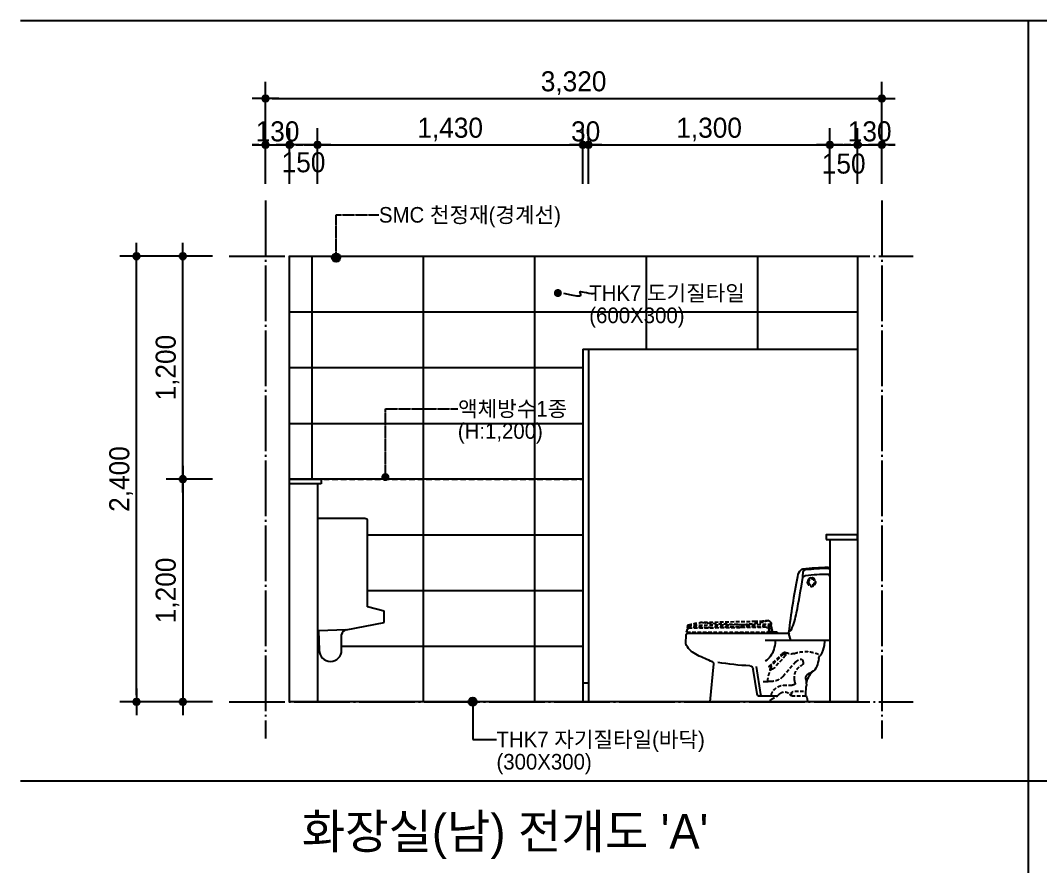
# Model space of a CAD drawing. Header units: millimetres. Extents: x 555 to 100215, y 750 to 17024.
# Drawn here: x 555 to 6051, y 5389 to 9947 of the extents above; entities that cross this region are included whole.
import ezdxf
from ezdxf.enums import TextEntityAlignment as Align

# ---------------------------------------------------------------- set-up
doc = ezdxf.new("R2010")
doc.units = ezdxf.units.MM
doc.set_wipeout_variables(frame=1)
for name, pattern in [('0711_main_plan$0$0711_main_plan$0$main_plan$1$y-Landschaft$0$_$0$20120628_xref - Gammel$0$3_H-GL_F1_U3 - Default$0${ Curtain }', [0]), ('CEN', [35, 30, -2, 1, -2]), ('HID', [2.3, 1.5, -0.8]), ('HIDDEN', [9.525, 6.35, -3.175])]:
    doc.linetypes.add(name, pattern=pattern)
for name, color, linetype in [('$ZCDB_AUDIT_GENERATED_600D18', 7, 'Continuous'), ('4A.TEC TEXT', 7, 'Continuous'), ('4A.TEC TEXT 2', 3, 'Continuous'), ('4A.TEC 해치 1', 9, 'Continuous'), ('6', 6, 'Continuous'), ('8ETC', 8, 'Continuous'), ('A-PIXT-6', 6, 'Continuous'), ('CEN', 1, 'CEN'), ('ELE', 7, 'Continuous'), ('SY', 1, 'Continuous'), ('WAL', 3, 'Continuous'), ('WID', 4, 'Continuous')]:
    doc.layers.add(name, color=color, linetype=linetype)
doc.styles.add('나눔고딕', font='')
doc.styles.add('돋움', font='')
doc.styles.get('나눔고딕').set_extended_font_data('Dotum')
doc.styles.get('돋움').set_extended_font_data('Dotum')
doc.dimstyles.new('DIM_600(외부치수)', dxfattribs={"dimscale": 400, "dimtxt": 3.3, "dimasz": 1, "dimexe": 2, "dimexo": 2, "dimgap": 1, "dimtad": 1, "dimdec": 0, "dimdsep": 46, "dimlunit": 6, "dimtxsty": '나눔고딕', "dimblk1": 'DIMDOT', "dimblk2": 'DIMDOT', "dimsah": 1, "dimcen": 2.5, "dimdle": 1.5, "dimclrd": 8, "dimclre": 8, "dimclrt": 3, "dimadec": 0, "dimazin": 0, "dimtfac": 1, "dimtdec": 0, "dimtix": 1, "dimtmove": 2, "dimatfit": 3, "dimldrblk": 'DIMDOT', "dimfxl": 1, "dimtvp": 1, "dimtolj": 1, "dimtzin": 0, "dimarcsym": 0})

# ---------------------------------------------------------------- blocks, each defined once
blk = doc.blocks.new('DIMDOT')
at = {"color": 0}
blk.add_line((-2, 0), (2, 0), dxfattribs=at)
for radius in [0.5, 0.25]:
    blk.add_circle((0, 0), radius, dxfattribs=at)
blk = doc.blocks.new('*D245')
at = {"layer": '$ZCDB_AUDIT_GENERATED_600D18', "color": 8, "lineweight": -2, "transparency": 16777216}
for p, q in [((1875.2, 9066.4, 0), (1875.2, 9366.4, 0)), ((2005.2, 9066.4, 0), (2005.2, 9366.4, 0)), ((1839.2, 9276.4, 0), (1803.2, 9276.4, 0)), ((1875.2, 9276.4, 0), (2005.2, 9276.4, 0)), ((2041.2, 9276.4, 0), (2077.2, 9276.4, 0))]:
    blk.add_line(p, q, dxfattribs=at)
at = {"layer": 'Defpoints', "color": 0, "transparency": 16777216}
for p in [(2005.2, 9276.4, 0), (1875.2, 8976.4, 0), (2005.2, 8976.4, 0)]:
    blk.add_point(p, dxfattribs=at)
at = {"layer": '$ZCDB_AUDIT_GENERATED_600D18', "color": 8, "lineweight": -2, "transparency": 16777216, "xscale": 36, "yscale": 36, "zscale": 36}
blk.add_blockref('DIMDOT', (1875.2, 9276.4, 0), dxfattribs=at)
at = {"layer": '$ZCDB_AUDIT_GENERATED_600D18', "color": 8, "lineweight": -2, "transparency": 16777216, "xscale": 36, "yscale": 36, "zscale": 36, "rotation": 180}
blk.add_blockref('DIMDOT', (2005.2, 9276.4, 0), dxfattribs=at)
at = {"layer": '$ZCDB_AUDIT_GENERATED_600D18', "color": 3, "transparency": 16777216, "insert": (1940.2, 9348.5, 0), "char_height": 108, "attachment_point": 5, "style": '나눔고딕'}
blk.add_mtext('\\A1;130', dxfattribs=at)
blk = doc.blocks.new('*D246')
at = {"layer": '$ZCDB_AUDIT_GENERATED_600D18', "color": 8, "lineweight": -2, "transparency": 16777216}
for p, q in [((1875.2, 9066.4), (1875.2, 9616.4)), ((5195.2, 9066.4), (5195.2, 9616.4)), ((1911.2, 9526.4), (5159.2, 9526.4))]:
    blk.add_line(p, q, dxfattribs=at)
at = {"layer": 'Defpoints', "color": 0, "transparency": 16777216}
for p in [(5195.2, 9526.4), (1875.2, 8976.4, 0), (5195.2, 8976.4, 0)]:
    blk.add_point(p, dxfattribs=at)
at = {"layer": '$ZCDB_AUDIT_GENERATED_600D18', "color": 8, "lineweight": -2, "transparency": 16777216, "xscale": 36, "yscale": 36, "zscale": 36, "rotation": 180}
blk.add_blockref('DIMDOT', (1875.2, 9526.4), dxfattribs=at)
at = {"layer": '$ZCDB_AUDIT_GENERATED_600D18', "color": 8, "lineweight": -2, "transparency": 16777216, "xscale": 36, "yscale": 36, "zscale": 36}
blk.add_blockref('DIMDOT', (5195.2, 9526.4), dxfattribs=at)
at = {"layer": '$ZCDB_AUDIT_GENERATED_600D18', "color": 3, "transparency": 16777216, "insert": (3535.2, 9608.9), "char_height": 108, "attachment_point": 5, "style": '나눔고딕'}
blk.add_mtext('\\A1;3,320', dxfattribs=at)
blk = doc.blocks.new('*D247')
at = {"layer": '$ZCDB_AUDIT_GENERATED_600D18', "color": 8, "lineweight": -2, "transparency": 16777216}
for p, q in [((1590.2, 8676.4, 0), (1090.2, 8676.4, 0)), ((1180.2, 6312.4, 0), (1180.2, 8640.4, 0)), ((1590.2, 6276.4, 0), (1090.2, 6276.4, 0))]:
    blk.add_line(p, q, dxfattribs=at)
at = {"layer": 'Defpoints', "color": 0, "transparency": 16777216}
for p in [(1180.2, 8676.4, 0), (1680.2, 8676.4, 0), (1680.2, 6276.4, 0)]:
    blk.add_point(p, dxfattribs=at)
at = {"layer": '$ZCDB_AUDIT_GENERATED_600D18', "color": 8, "lineweight": -2, "transparency": 16777216, "xscale": 36, "yscale": 36, "zscale": 36}
for p, rotation in [((1180.2, 8676.4, 0), 90), ((1180.2, 6276.4, 0), 270)]:
    blk.add_blockref('DIMDOT', p, dxfattribs=dict(at, rotation=rotation))
at = {"layer": '$ZCDB_AUDIT_GENERATED_600D18', "color": 3, "transparency": 16777216, "insert": (1097.7, 7476.4, 0), "char_height": 108, "attachment_point": 5, "rotation": 90, "style": '나눔고딕'}
blk.add_mtext('\\A1;2,400', dxfattribs=at)
blk = doc.blocks.new('*D248')
at = {"layer": '$ZCDB_AUDIT_GENERATED_600D18', "color": 8, "lineweight": -2, "transparency": 16777216}
for p, q in [((1590.2, 7476.4), (1340.2, 7476.4)), ((1430.2, 7440.4), (1430.2, 6312.4)), ((1590.2, 6276.4), (1340.2, 6276.4))]:
    blk.add_line(p, q, dxfattribs=at)
at = {"layer": 'Defpoints', "color": 0, "transparency": 16777216}
for p in [(1680.2, 7476.4, 0), (1430.2, 6276.4), (1680.2, 6276.4, 0)]:
    blk.add_point(p, dxfattribs=at)
at = {"layer": '$ZCDB_AUDIT_GENERATED_600D18', "color": 8, "lineweight": -2, "transparency": 16777216, "xscale": 36, "yscale": 36, "zscale": 36}
for p, rotation in [((1430.2, 7476.4), 90), ((1430.2, 6276.4), 270)]:
    blk.add_blockref('DIMDOT', p, dxfattribs=dict(at, rotation=rotation))
at = {"layer": '$ZCDB_AUDIT_GENERATED_600D18', "color": 3, "transparency": 16777216, "insert": (1347.7, 6876.4), "char_height": 108, "attachment_point": 5, "rotation": 90, "style": '나눔고딕'}
blk.add_mtext('\\A1;1,200', dxfattribs=at)
blk = doc.blocks.new('*D249')
at = {"layer": '$ZCDB_AUDIT_GENERATED_600D18', "color": 8, "lineweight": -2, "transparency": 16777216}
for p, q in [((1590.2, 8676.4), (1340.2, 8676.4)), ((1430.2, 7512.4), (1430.2, 8640.4)), ((1590.2, 7476.4), (1340.2, 7476.4))]:
    blk.add_line(p, q, dxfattribs=at)
at = {"layer": 'Defpoints', "color": 0, "transparency": 16777216}
for p in [(1430.2, 8676.4), (1680.2, 8676.4, 0), (1680.2, 7476.4, 0)]:
    blk.add_point(p, dxfattribs=at)
at = {"layer": '$ZCDB_AUDIT_GENERATED_600D18', "color": 8, "lineweight": -2, "transparency": 16777216, "xscale": 36, "yscale": 36, "zscale": 36}
for p, rotation in [((1430.2, 8676.4), 90), ((1430.2, 7476.4), 270)]:
    blk.add_blockref('DIMDOT', p, dxfattribs=dict(at, rotation=rotation))
at = {"layer": '$ZCDB_AUDIT_GENERATED_600D18', "color": 3, "transparency": 16777216, "insert": (1347.7, 8076.4), "char_height": 108, "attachment_point": 5, "rotation": 90, "style": '나눔고딕'}
blk.add_mtext('\\A1;1,200', dxfattribs=at)
blk = doc.blocks.new('*D250')
at = {"layer": '$ZCDB_AUDIT_GENERATED_600D18', "color": 8, "lineweight": -2, "transparency": 16777216}
for p, q in [((5065.2, 9066.4, 0), (5065.2, 9366.4, 0)), ((5195.2, 9066.4, 0), (5195.2, 9366.4, 0)), ((5029.2, 9276.4, 0), (4993.2, 9276.4, 0)), ((5065.2, 9276.4, 0), (5195.2, 9276.4, 0)), ((5231.2, 9276.4, 0), (5267.2, 9276.4, 0))]:
    blk.add_line(p, q, dxfattribs=at)
at = {"layer": 'Defpoints', "color": 0, "transparency": 16777216}
for p in [(5195.2, 9276.4, 0), (5065.2, 8976.4, 0), (5195.2, 8976.4, 0)]:
    blk.add_point(p, dxfattribs=at)
at = {"layer": '$ZCDB_AUDIT_GENERATED_600D18', "color": 8, "lineweight": -2, "transparency": 16777216, "xscale": 36, "yscale": 36, "zscale": 36}
blk.add_blockref('DIMDOT', (5065.2, 9276.4, 0), dxfattribs=at)
at = {"layer": '$ZCDB_AUDIT_GENERATED_600D18', "color": 8, "lineweight": -2, "transparency": 16777216, "xscale": 36, "yscale": 36, "zscale": 36, "rotation": 180}
blk.add_blockref('DIMDOT', (5195.2, 9276.4, 0), dxfattribs=at)
at = {"layer": '$ZCDB_AUDIT_GENERATED_600D18', "color": 3, "transparency": 16777216, "insert": (5130.2, 9348.5, 0), "char_height": 108, "attachment_point": 5, "style": '나눔고딕'}
blk.add_mtext('\\A1;130', dxfattribs=at)
blk = doc.blocks.new('*D244')
at = {"layer": '$ZCDB_AUDIT_GENERATED_600D18', "color": 8, "lineweight": -2, "transparency": 16777216}
for p, q in [((2005.2, 9066.4, 0), (2005.2, 9366.4, 0)), ((2155.2, 9066.4, 0), (2155.2, 9366.4, 0)), ((2119.2, 9276.4, 0), (2041.2, 9276.4, 0))]:
    blk.add_line(p, q, dxfattribs=at)
at = {"layer": 'Defpoints', "color": 0, "transparency": 16777216}
for p in [(2005.2, 9276.4, 0), (2005.2, 8976.4, 0), (2155.2, 8976.4, 0)]:
    blk.add_point(p, dxfattribs=at)
at = {"layer": '$ZCDB_AUDIT_GENERATED_600D18', "color": 8, "lineweight": -2, "transparency": 16777216, "xscale": 36, "yscale": 36, "zscale": 36, "rotation": 180}
blk.add_blockref('DIMDOT', (2005.2, 9276.4, 0), dxfattribs=at)
at = {"layer": '$ZCDB_AUDIT_GENERATED_600D18', "color": 8, "lineweight": -2, "transparency": 16777216, "xscale": 36, "yscale": 36, "zscale": 36}
blk.add_blockref('DIMDOT', (2155.2, 9276.4, 0), dxfattribs=at)
at = {"layer": '$ZCDB_AUDIT_GENERATED_600D18', "color": 3, "transparency": 16777216, "insert": (2080.2, 9182, 0), "char_height": 108, "attachment_point": 5, "style": '나눔고딕'}
blk.add_mtext('\\A1;150', dxfattribs=at)
blk = doc.blocks.new('A$C6DEC5777')
at = {"layer": '8ETC', "linetype": 'HIDDEN', "ltscale": 3}
for p, q in [((136.1, 716.1), (130.9, 712.9)), ((147, 714.3), (139.8, 710)), ((311.1, 387.1), (315, 421.3)), ((762.6, 412.5), (317.1, 418.2)), ((331.9, 407), (327.9, 384.6)), ((236.2, 265.5), (228.7, 262.1)), ((238.4, 250), (298.4, 182.5)), ((251.4, 256.8), (312.1, 196)), ((252.9, 262.7), (327.7, 190.6)), ((183, 214.5), (251.9, 136.9)), ((315, 189), (315, 177.7)), ((321.5, 188.7), (324.3, 159.8)), ((186.1, 100), (189.3, 119)), ((311.8, 110), (332, 110)), ((339.1, 107), (363.1, 107)), ((206.6, 47), (208.4, 38)), ((278, 35.3), (269.2, 44.5)), ((314.1, 13.9), (281.3, 32.7)), ((324, 0), (319.9, 7.8))]:
    blk.add_line(p, q, dxfattribs=at)
for points in [[(310.5, 370), (282.5, 370), (282.5, 373.5, -0.414214), (284, 375), (304.7, 375, 0.462253), (312.6, 384.3, -1.826012), (324.2, 379.3)], [(315, 420.4, -0.136046), (316, 424.1, -0.073653), (325.3, 435.4, -0.222677), (331, 437.1, 0.035154), (401, 432.2), (696.5, 426.5, -0.024956), (699.5, 426.4, -0.05308), (761.7, 413.4, -0.259045), (765, 409.8), (766.4, 404, -0.487928), (764.5, 401.5), (317, 407.2, -0.414214), (315, 409.2)]]:
    blk.add_lwpolyline(points, format="xyb", close=True, dxfattribs=at)
for points in [[(317.3, 392.5), (339.7, 401, -0.09435), (340.8, 401.2), (761.3, 395.6, -0.332078), (767.9, 390.5), (771.4, 378, -0.497245), (769.5, 375.5), (335.5, 375.5)], [(696.5, 426.5, 0.02483), (693.5, 426.4, -0.02483), (495.2, 416.5), (450.9, 416.5, -0.061374), (331.7, 437, 0.02583), (331, 437.1)], [(467.1, 375.5), (467.1, 371.5, 0.414214), (469.1, 369.5), (484.5, 369.5, 0.414214), (486.5, 371.5), (486.5, 375.5)], [(644.2, 375.5), (644.2, 371.5, 0.414214), (646.2, 369.5), (673.6, 369.5, 0.414214), (675.6, 371.5), (675.6, 375.5)], [(129.3, 30), (211.4, 30, 0.31528)]]:
    blk.add_lwpolyline(points, format="xyb", dxfattribs=at)
for points in [[(318.4, 377.7), (335.4, 375.5)], [(140.7, 55), (196.8, 55)]]:
    blk.add_lwpolyline(points, dxfattribs=at)
for radius in [23, 21.3, 16]:
    blk.add_circle((98.2, 645), radius, dxfattribs=at)
for centre, radius, start, end in [((319.5, 386.1), 8.5, 173.3354, 349.6547), ((477.4, 408), 8.6, 198.35, 340.195), ((659.6, 405.5), 8.54, 197.2522, 341.2928), ((130.7, 88.1), 182.5, 70.6462, 114.7539), ((222.6, 199), 80, 162.5234, 172.9351), ((155.9, 220), 10, 75.1324, 162.5234), ((145.6, 181.3), 50, 41.5991, 75.1324), ((207.7, 307.5), 50, 250.6462, 294.8095), ((242.5, 251.9), 15, 46.0449, 114.8095), ((240.7, 252), 3, 133.9964, 221.5991), ((315, 175), 110, 131.728, 133.9964), ((246.5, 251.9), 7, 44.9552, 131.728), ((153.2, 207.6), 10, 172.9351, 243.5863), ((115.4, 131.5), 75, 350.4385, 63.5863), ((317, 199), 24.9, 221.5991, 256.7923), ((312, 177.7), 3, 256.7923, 0), ((305, 189), 10, 0, 44.9552), ((194.3, 104.8), 140, 2.5578, 29.82), ((389.8, 255), 89.5, 226.0449, 227.7314), ((311.8, 190), 80, 221.5991, 270), ((332, 105), 5, 44.427, 90), ((193, 99), 7, 172.2472, 247.9106), ((203.6, 125), 35, 247.9106, 268.0444), ((196.8, 45), 10, 11.3099, 90), ((115.6, -4224.8), 4315.7, 88.2011, 88.8474), ((247.3, 18.9), 70, 15.3286, 86.9482), ((339.1, 112), 5, 224.427, 270), ((218.2, 40), 10, 191.3099, 230.472), ((227.1, 31.6), 15.1, 133.1138, 168.419), ((244.2, 13.3), 40.1, 55.7311, 133.1138), ((258.3, 34), 15.1, 43.9955, 55.7311), ((288.9, 45.8), 15.1, 223.9955, 240.0347), ((306.6, 0.8), 15.1, 27.7781, 60.0347), ((324.5, 40), 10, 195.3286, 270)]:
    blk.add_arc(centre, radius, start, end, dxfattribs=at)
for p in [(317.2, 425.9), (357.2, 434.1), (656.4, 423), (725.8, 422.5), (763.6, 412.2), (764.5, 401.5), (766.2, 402.5)]:
    blk.add_point(p, dxfattribs=at)
at = {"layer": 'A-PIXT-6'}
for p, q in [((50.6, 249.5), (52.8, 246.8)), ((371, 38.6), (394.2, 189.6)), ((391.9, 42.9), (412.4, 176.4)), ((129.3, 38.7), (126.4, 81.8)), ((121.9, 15.3), (120, 0)), ((120, 0), (324, 0)), ((286.1, 30), (377, 30))]:
    blk.add_line(p, q, dxfattribs=at)
blk.add_lwpolyline([(154.5, 711.1, 0.172692), (145.5, 715.6, 0.027576), (10.4, 725, 0.426364), (0, 715), (0, 330), (210, 330), (219.7, 368.8, 0.098054), (219.9, 372.7, 0.01866), (172.8, 675.9, 0.144811)], format="xyb", close=True, dxfattribs=at)
for points in [[(214, 380.4, -0.195307), (206.1, 388.5, -0.04756), (178.7, 479.3, -0.013861), (146, 670.3, -0.033975), (144, 697.4, 0.381887), (130.7, 712.3, 0.024908), (10.1, 720, 0.41819), (0, 710)], [(0, 676.6, -0.41819), (10.1, 686.6, -0.024679), (129.5, 679, -0.238447), (144.6, 669.1, -0.24667)], [(210.3, 331.2, 0.487928), (211.3, 330), (347.4, 330)], [(324, 0), (645, 0), (625.2, 205.3, -0.336673), (631.5, 215.5, 0.022035), (713.1, 251.2, 0.134646), (772.6, 303.8, 0.156875), (775, 312.6), (772.8, 362.3, 0.401582), (764.8, 370), (223.9, 370, 0.344151), (219.1, 366.2)]]:
    blk.add_lwpolyline(points, format="xyb", dxfattribs=at)
for centre, radius, start, end in [((1001.9, 451.2), 982.3, 187.0935, 188.6077), ((178.9, 326.6), 150, 188.6077, 209.6827), ((585.3, 357.2), 293.6, 186.0613, 194.9047), ((407.8, 310), 110, 194.9709, 236.5702), ((66, 262.3), 20, 209.6827, 219.4725), ((29.7, 227.7), 30, 10.0207, 39.4725), ((305.4, 276.4), 250, 190.0207, 199.9407), ((126.8, 211.6), 60, 199.9407, 241.6105), ((432.2, 173.4), 20, 93.2223, 171.2474), ((340.2, 1807), 1616.2, 273.2223, 279.3303), ((11.3, 79.1), 116.3, 9.1573, 47.4641), ((217.1, 378.8), 250, 241.6105, 245.8858), ((104.8, 127.8), 25, 348.1215, 65.8858), ((276, 91.7), 150, 168.1215, 183.8196), ((156.6, 11), 35, 147.8266, 173.0289), ((114.3, 37.7), 15, 327.8266, 3.8196), ((361.1, 40), 10, 270, 351.7659), ((377, 45), 15, 270, 351.7659)]:
    blk.add_arc(centre, radius, start, end, dxfattribs=at)
blk = doc.blocks.new('123a')
for p, q in [((1253931.1, 148142.4), (1253871.1, 148142.4)), ((1253871.1, 148142.4), (1253871.1, 147537.4)), ((1254126.1, 148142.4), (1253931.1, 148142.4)), ((1254141.1, 147667.4), (1254141.1, 148127.4)), ((1254231.1, 147642.4), (1254141.1, 147667.4)), ((1254231.1, 147582.4), (1254231.1, 147642.4)), ((1254026.1, 147542.4), (1254231.1, 147582.4)), ((1253871.1, 147537.4), (1253876.1, 147537.6)), ((1253876.1, 147537.6), (1253881.1, 147432.4)), ((1254001.1, 147432.4), (1254001.1, 147517.4))]:
    blk.add_line(p, q)
blk.add_lwpolyline([(1254026.1, 147542.4), (1253876.1, 147537.6)])
for centre, radius, start, end in [((1254126.1, 148127.4), 15, 0, 90), ((1254032.1, 147511.3), 31.6, 101.0409, 168.9591), ((1253941.1, 147432.4), 60, 180, 0)]:
    blk.add_arc(centre, radius, start, end)
blk = doc.blocks.new('zw$14A1')
at = {"layer": 'ELE', "color": 6}
blk.add_line((-100, 1175), (-100, 0), dxfattribs=at)
blk.add_lwpolyline([(-120, 1175), (50, 1175), (50, 1200), (-120, 1200)], close=True, dxfattribs=at)
at = {"layer": '6', "linetype": '0711_main_plan$0$0711_main_plan$0$main_plan$1$y-Landschaft$0$_$0$20120628_xref - Gammel$0$3_H-GL_F1_U3 - Default$0${ Curtain }', "xscale": -1}
blk.add_blockref('123a', (1253771.1, -147154.9), dxfattribs=at)
blk = doc.blocks.new('*D300')
at = {"layer": '$ZCDB_AUDIT_GENERATED_600D18', "color": 8, "lineweight": -2, "transparency": 16777216}
for p, q in [((2155.2, 9066.4, 0), (2155.2, 9366.4, 0)), ((3585.2, 9066.4, 0), (3585.2, 9366.4, 0)), ((2191.2, 9276.4, 0), (3549.2, 9276.4, 0))]:
    blk.add_line(p, q, dxfattribs=at)
at = {"layer": 'Defpoints', "color": 0, "transparency": 16777216}
for p in [(3585.2, 9276.4, 0), (2155.2, 8976.4, 0), (3585.2, 8976.4, 0)]:
    blk.add_point(p, dxfattribs=at)
at = {"layer": '$ZCDB_AUDIT_GENERATED_600D18', "color": 8, "lineweight": -2, "transparency": 16777216, "xscale": 36, "yscale": 36, "zscale": 36, "rotation": 180}
blk.add_blockref('DIMDOT', (2155.2, 9276.4, 0), dxfattribs=at)
at = {"layer": '$ZCDB_AUDIT_GENERATED_600D18', "color": 8, "lineweight": -2, "transparency": 16777216, "xscale": 36, "yscale": 36, "zscale": 36}
blk.add_blockref('DIMDOT', (3585.2, 9276.4, 0), dxfattribs=at)
at = {"layer": '$ZCDB_AUDIT_GENERATED_600D18', "color": 3, "transparency": 16777216, "insert": (2870.2, 9358.9, 0), "char_height": 108, "attachment_point": 5, "style": '나눔고딕'}
blk.add_mtext('\\A1;1,430', dxfattribs=at)
blk = doc.blocks.new('*D301')
at = {"layer": '$ZCDB_AUDIT_GENERATED_600D18', "color": 8, "lineweight": -2, "transparency": 16777216}
for p, q in [((3585.2, 9066.4, 0), (3585.2, 9366.4, 0)), ((3615.2, 9066.4, 0), (3615.2, 9366.4, 0)), ((3549.2, 9276.4, 0), (3513.2, 9276.4, 0)), ((3615.2, 9276.4, 0), (3585.2, 9276.4, 0)), ((3651.2, 9276.4, 0), (3687.2, 9276.4, 0))]:
    blk.add_line(p, q, dxfattribs=at)
at = {"layer": 'Defpoints', "color": 0, "transparency": 16777216}
for p in [(3585.2, 9276.4, 0), (3585.2, 8976.4, 0), (3615.2, 8976.4, 0)]:
    blk.add_point(p, dxfattribs=at)
at = {"layer": '$ZCDB_AUDIT_GENERATED_600D18', "color": 8, "lineweight": -2, "transparency": 16777216, "xscale": 36, "yscale": 36, "zscale": 36}
blk.add_blockref('DIMDOT', (3585.2, 9276.4, 0), dxfattribs=at)
at = {"layer": '$ZCDB_AUDIT_GENERATED_600D18', "color": 8, "lineweight": -2, "transparency": 16777216, "xscale": 36, "yscale": 36, "zscale": 36, "rotation": 180}
blk.add_blockref('DIMDOT', (3615.2, 9276.4, 0), dxfattribs=at)
at = {"layer": '$ZCDB_AUDIT_GENERATED_600D18', "color": 3, "transparency": 16777216, "insert": (3600.2, 9348.5, 0), "char_height": 108, "attachment_point": 5, "style": '나눔고딕'}
blk.add_mtext('\\A1;30', dxfattribs=at)
blk = doc.blocks.new('*D302')
at = {"layer": '$ZCDB_AUDIT_GENERATED_600D18', "color": 8, "lineweight": -2, "transparency": 16777216}
for p, q in [((4915.2, 9066.4, 0), (4915.2, 9366.4, 0)), ((5065.2, 9066.4, 0), (5065.2, 9366.4, 0)), ((4951.2, 9276.4, 0), (5029.2, 9276.4, 0))]:
    blk.add_line(p, q, dxfattribs=at)
at = {"layer": 'Defpoints', "color": 0, "transparency": 16777216}
for p in [(5065.2, 9276.4, 0), (4915.2, 8976.4, 0), (5065.2, 8976.4, 0)]:
    blk.add_point(p, dxfattribs=at)
at = {"layer": '$ZCDB_AUDIT_GENERATED_600D18', "color": 8, "lineweight": -2, "transparency": 16777216, "xscale": 36, "yscale": 36, "zscale": 36, "rotation": 180}
blk.add_blockref('DIMDOT', (4915.2, 9276.4, 0), dxfattribs=at)
at = {"layer": '$ZCDB_AUDIT_GENERATED_600D18', "color": 8, "lineweight": -2, "transparency": 16777216, "xscale": 36, "yscale": 36, "zscale": 36}
blk.add_blockref('DIMDOT', (5065.2, 9276.4, 0), dxfattribs=at)
at = {"layer": '$ZCDB_AUDIT_GENERATED_600D18', "color": 3, "transparency": 16777216, "insert": (4990.2, 9175, 0), "char_height": 108, "attachment_point": 5, "style": '나눔고딕'}
blk.add_mtext('\\A1;150', dxfattribs=at)
blk = doc.blocks.new('*D303')
at = {"layer": '$ZCDB_AUDIT_GENERATED_600D18', "color": 8, "lineweight": -2, "transparency": 16777216}
for p, q in [((3615.2, 9066.4, 0), (3615.2, 9366.4, 0)), ((4915.2, 9066.4, 0), (4915.2, 9366.4, 0)), ((3651.2, 9276.4, 0), (4879.2, 9276.4, 0))]:
    blk.add_line(p, q, dxfattribs=at)
at = {"layer": 'Defpoints', "color": 0, "transparency": 16777216}
for p in [(4915.2, 9276.4, 0), (3615.2, 8976.4, 0), (4915.2, 8976.4, 0)]:
    blk.add_point(p, dxfattribs=at)
at = {"layer": '$ZCDB_AUDIT_GENERATED_600D18', "color": 8, "lineweight": -2, "transparency": 16777216, "xscale": 36, "yscale": 36, "zscale": 36, "rotation": 180}
blk.add_blockref('DIMDOT', (3615.2, 9276.4, 0), dxfattribs=at)
at = {"layer": '$ZCDB_AUDIT_GENERATED_600D18', "color": 8, "lineweight": -2, "transparency": 16777216, "xscale": 36, "yscale": 36, "zscale": 36}
blk.add_blockref('DIMDOT', (4915.2, 9276.4, 0), dxfattribs=at)
at = {"layer": '$ZCDB_AUDIT_GENERATED_600D18', "color": 3, "transparency": 16777216, "insert": (4265.2, 9358.9, 0), "char_height": 108, "attachment_point": 5, "style": '나눔고딕'}
blk.add_mtext('\\A1;1,300', dxfattribs=at)

msp = doc.modelspace()

# ---------------------------------------------------------------- hatches: boundary and pattern name
at = {"layer": 'SY', "ltscale": 0.05}
h = msp.add_hatch(color=256, dxfattribs=at)
edge = h.paths.add_edge_path()
edge.add_arc((2255.65, 8669.53), 22.53, -630, -270, ccw=False)
h = msp.add_hatch(color=256, dxfattribs=at)
edge = h.paths.add_edge_path()
edge.add_arc((2991.41, 6276.47), 22.53, -360, 0, ccw=False)

# ---------------------------------------------------------------- linework, layer by layer
at = {"color": 3}
for p, q in [((555, 9946.87), (22275, 9946.87)), ((5985, 750), (5985, 9946.87))]:
    msp.add_line(p, q, dxfattribs=at)
at = {"color": 8}
for p, q in [((2125.22, 8676.39, 0), (2125.22, 7476.39, 0)), ((2725.22, 8676.39, 0), (2725.22, 6276.39, 0)), ((3325.22, 8676.39, 0), (3325.22, 6276.39, 0)), ((3925.22, 8676.39, 0), (3925.22, 6276.39, 0)), ((4525.22, 8676.39, 0), (4525.22, 6276.39, 0)), ((2005.22, 8376.39, 0), (5065.22, 8376.39, 0)), ((2005.22, 8076.39, 0), (5065.22, 8076.39, 0)), ((2005.22, 7776.39, 0), (5065.22, 7776.39, 0)), ((5065.22, 7476.39, 0), (2005.22, 7476.39, 0)), ((2425.22, 7176.39, 0), (5065.22, 7176.39, 0)), ((2425.22, 6876.39, 0), (5065.22, 6876.39, 0)), ((2285.22, 6576.39, 0), (5065.22, 6576.39, 0))]:
    msp.add_line(p, q, dxfattribs=at)
at = {"color": 4}
msp.add_line((22275, 5848.44), (555, 5848.44), dxfattribs=at)
at = {"layer": 'CEN', "ltscale": 10}
for p, q in [((1875.22, 8976.39, 0), (1875.22, 6078.39, 0)), ((5195.22, 8976.39, 0), (5195.22, 6078.39, 0)), ((1680.22, 8676.39, 0), (5365.22, 8676.39, 0)), ((1680.22, 6276.39, 0), (5365.22, 6276.39, 0))]:
    msp.add_line(p, q, dxfattribs=at)
at = {"layer": 'CEN', "elevation": 0}
for points in [[(2255.65, 8669.53), (2255.65, 8899.56), (2486.42, 8899.56)], [(2521.13, 7487.17), (2521.13, 7855.06), (2911.19, 7855.06)]]:
    msp.add_lwpolyline(points, dxfattribs=at)
at = {"layer": 'SY', "ltscale": 0.05}
for p, q in [((2991.41, 6276.47, 0), (2991.41, 6073.65, 0)), ((2991.41, 6073.65, 0), (3119.63, 6073.65, 0))]:
    msp.add_line(p, q, dxfattribs=at)
at = {"layer": 'SY', "ltscale": 0.05, "const_width": 21.52, "elevation": 0}
for points in [[(3439.63, 8478.31, -1), (3461.15, 8478.31, -1)], [(2531.89, 7487.17, 1), (2510.37, 7487.17, 1)]]:
    msp.add_lwpolyline(points, format="xyb", close=True, dxfattribs=at)
at = {"layer": 'SY', "ltscale": 0.05}
msp.add_lwpolyline([(3480.39, 8478.31), (3522.89, 8468.61), (3550.76, 8464.14), (3566.85, 8463.78), (3573.96, 8466.42), (3574.92, 8470.94), (3572.57, 8476.23), (3569.72, 8481.18), (3569.2, 8484.66), (3573.17, 8485.86), (3581.16, 8485.15), (3592.02, 8483.21), (3604.62, 8480.69), (3617.81, 8478.28), (3630.46, 8476.63), (3641.42, 8476.42), (3649.55, 8478.31)], dxfattribs=at)
for centre in [(2255.65, 8669.53, 0), (2991.41, 6276.47, 0)]:
    msp.add_circle(centre, 22.53, dxfattribs=at)
at = {"layer": 'WAL', "elevation": 0}
msp.add_lwpolyline([(2005.22, 6276.39), (2005.22, 8676.39)], dxfattribs=at)
at = {"layer": 'WID', "linetype": 'HID', "ltscale": 20}
msp.add_line((2005.22, 7476.39, 0), (5065.22, 7476.39, 0), dxfattribs=at)

# ---------------------------------------------------------------- block references
at = {"xscale": -1}
msp.add_blockref('zw$14A1', (2055.22, 6276.39, 0), dxfattribs=at)

# ---------------------------------------------------------------- texts
at = {"layer": '4A.TEC TEXT', "style": '돋움'}
for s, p in [('SMC 천정재(경계선)', (2486.42, 8899.56, 0)), ('THK7 도기질타일', (3619.55, 8478.31, 0)), ('(600X300)', (3619.55, 8358.31, 0)), ('액체방수1종', (2912.79, 7855.06, 0)), ('(H:1,200)', (2911.31, 7735.06, 0)), ('THK7 자기질타일(바닥)', (3119.63, 6073.65, 0)), ('(300X300)', (3119.63, 5953.65, 0))]:
    msp.add_text(s, height=84, dxfattribs=at).set_placement(p, align=Align.MIDDLE_LEFT)
at = {"layer": '4A.TEC TEXT 2', "color": 3, "style": '나눔고딕'}
msp.add_text("화장실(남) 전개도 'A'", height=186.3, dxfattribs=at).set_placement((3165.51, 5578.3), align=Align.MIDDLE_CENTER)

# ---------------------------------------------------------------- dimensions: what is measured, and where the dimension line sits
at = {"layer": '$ZCDB_AUDIT_GENERATED_600D18'}
for base, p1, p2, picture, middle in [((5195.22, 9526.39, 0), (1875.22, 8976.39, 0), (5195.22, 8976.39, 0), '*D246', (3535.22, 9608.86, 0)), ((2005.22, 9276.39, 0), (1875.22, 8976.39, 0), (2005.22, 8976.39, 0), '*D245', (1940.22, 9348.46, 0)), ((5195.22, 9276.39, 0), (5065.22, 8976.39, 0), (5195.22, 8976.39, 0), '*D250', (5130.22, 9348.46, 0))]:
    dim = msp.add_linear_dim(base=base, p1=p1, p2=p2, dimstyle='DIM_600(외부치수)', override={"dimscale": 300, "dimtxt": 0.36, "dimasz": 0.12, "dimexe": 0.3, "dimexo": 0.3, "dimgap": 0.06, "dimdec": 1, "dimblk1": 'DIMDOT', "dimblk2": 'DIMDOT', "dimdle": 0.06}, dxfattribs=at)
    dim.commit()
    dim.dimension.update_dxf_attribs({"geometry": picture, "text_midpoint": middle})
for base, p1, p2, angle, picture, middle in [((3585.22, 9276.39, 0), (2155.22, 8976.39, 0), (3585.22, 8976.39, 0), 0, '*D300', (2870.22, 9358.86, 0)), ((3585.22, 9276.39, 0), (3615.22, 8976.39, 0), (3585.22, 8976.39, 0), 180, '*D301', (3600.22, 9348.46, 0)), ((4915.22, 9276.39, 0), (3615.22, 8976.39, 0), (4915.22, 8976.39, 0), 0, '*D303', (4265.22, 9358.86, 0))]:
    dim = msp.add_linear_dim(base=base, p1=p1, p2=p2, angle=angle, dimstyle='DIM_600(외부치수)', override={"dimscale": 300, "dimtxt": 0.36, "dimasz": 0.12, "dimexe": 0.3, "dimexo": 0.3, "dimgap": 0.06, "dimdec": 1, "dimblk1": 'DIMDOT', "dimblk2": 'DIMDOT', "dimdle": 0.06}, dxfattribs=at)
    dim.commit()
    dim.dimension.update_dxf_attribs({"geometry": picture, "text_midpoint": middle})
for base, p1, p2, angle, picture, middle in [((2005.22, 9276.39, 0), (2155.22, 8976.39, 0), (2005.22, 8976.39, 0), 180, '*D244', (2080.22, 9182, 0)), ((5065.22, 9276.39, 0), (4915.22, 8976.39, 0), (5065.22, 8976.39, 0), 0, '*D302', (4990.22, 9174.99, 0))]:
    dim = msp.add_linear_dim(base=base, p1=p1, p2=p2, angle=angle, dimstyle='DIM_600(외부치수)', override={"dimscale": 300, "dimtxt": 0.36, "dimasz": 0.12, "dimexe": 0.3, "dimexo": 0.3, "dimgap": 0.06, "dimdec": 1, "dimdle": 0.06}, dxfattribs=at)
    dim.commit()
    dim.dimension.update_dxf_attribs({"geometry": picture, "text_midpoint": middle, "dimtype": 160})
for p1, p2, distance, picture, middle in [((1680.22, 6276.39, 0), (1680.22, 8676.39, 0), 500, '*D247', (1097.75, 7476.39, 0)), ((1680.22, 7476.39, 0), (1680.22, 8676.39, 0), 250, '*D249', (1347.75, 8076.39, 0)), ((1680.22, 7476.39, 0), (1680.22, 6276.39, 0), -250, '*D248', (1347.75, 6876.39, 0))]:
    dim = msp.add_aligned_dim(p1=p1, p2=p2, distance=distance, dimstyle='DIM_600(외부치수)', override={"dimscale": 300, "dimtxt": 0.36, "dimasz": 0.12, "dimexe": 0.3, "dimexo": 0.3, "dimgap": 0.06, "dimdec": 1, "dimblk1": 'DIMDOT', "dimblk2": 'DIMDOT', "dimdle": 0.06}, dxfattribs=at)
    dim.commit()
    dim.dimension.update_dxf_attribs({"geometry": picture, "text_midpoint": middle})

# ---------------------------------------------------------------- next in the draw order: wipeouts: each hides what was drawn before it
msp.add_wipeout([(3585.22, 6276.39), (3585.22, 8176.39), (5065.22, 8176.39), (5065.22, 6276.39)]).translate(0, 0, 0).dxf.layer = '4A.TEC 해치 1'

# ---------------------------------------------------------------- next in the draw order: linework, layer by layer
at = {"color": 252}
for p, q in [((3585.22, 6376.39, 0), (3585.22, 6276.39, 0)), ((3615.22, 6376.39, 0), (3615.22, 6276.39, 0))]:
    msp.add_line(p, q, dxfattribs=at)
at = {"layer": 'ELE', "color": 6}
for p, q in [((3585.22, 8176.39, 0), (3585.22, 6376.39, 0)), ((3585.22, 8176.39, 0), (5065.22, 8176.39, 0)), ((3615.22, 8176.39, 0), (3615.22, 6376.39, 0)), ((4915.22, 7151.39, 0), (4915.22, 6276.39, 0)), ((3615.22, 6376.39, 0), (3585.22, 6376.39, 0))]:
    msp.add_line(p, q, dxfattribs=at)
at = {"layer": 'ELE', "color": 6, "elevation": 0}
msp.add_lwpolyline([(4895.22, 7151.39), (5065.22, 7151.39), (5065.22, 7176.39), (4895.22, 7176.39)], close=True, dxfattribs=at)
at = {"layer": 'WAL', "elevation": 0}
msp.add_lwpolyline([(2005.22, 8676.39), (5065.22, 8676.39), (5065.22, 6276.39), (2005.22, 6276.39)], dxfattribs=at)

# ---------------------------------------------------------------- next in the draw order: block references
at = {"layer": '6', "xscale": -1}
msp.add_blockref('A$C6DEC5777', (4915.22, 6276.39, 0), dxfattribs=at)

doc.saveas('drawing.dxf')
